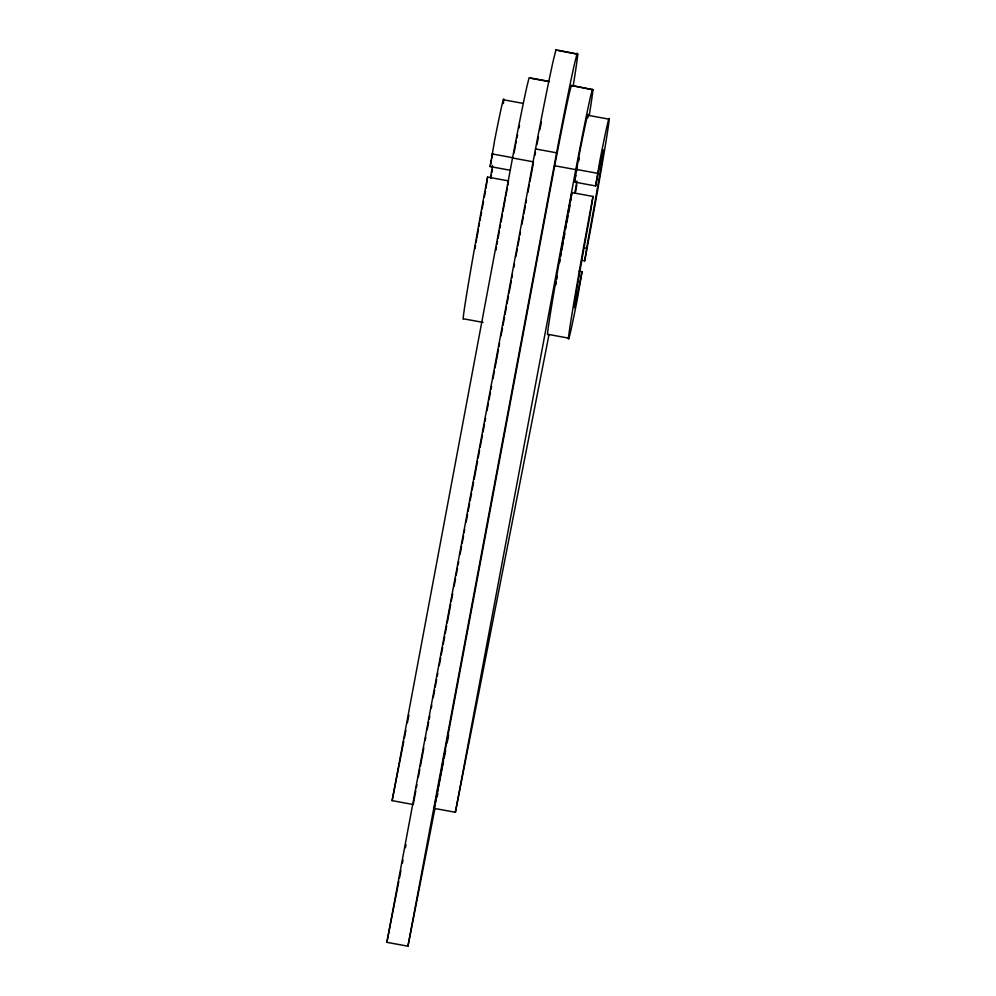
<?xml version="1.0" encoding="UTF-8"?>
<svg xmlns="http://www.w3.org/2000/svg" width="996" height="996" viewBox="0 0 996 996"><rect width="100%" height="100%" fill="white"/><g stroke="black" fill="none" stroke-linecap="round" stroke-linejoin="round"><path stroke-width="1.49" d="M485.936 188.319L487.579 177.064L508.657 180.936M509.74 170.167L490.157 166.569L494.651 140.237A112.025 1.83 -79.6 0 1 503.715 100.397M570.696 201.018L571.716 193.971M581.664 260.317L584.677 260.877L587.939 240.721A80.116 1.307 -79.6 0 0 602.63 156.571A80.116 1.307 -79.6 0 0 596.89 179.292L595.596 185.953L574.505 182.081L579 155.75A112.025 1.83 -79.6 0 1 587.877 117.789M568.915 338.192L547.825 334.307A112.025 1.83 -79.6 0 1 569.027 207.927L571.928 192.564L593.006 196.449L589.757 216.605A80.116 1.307 -79.6 0 0 575.053 300.755A80.116 1.307 -79.6 0 0 580.805 278.033L582.025 271.709L579.012 271.161M595.596 185.953L600.09 159.621A112.025 1.83 -79.6 0 1 608.12 127.862A112.025 1.83 -79.6 0 1 587.578 245.526L584.677 260.877M582.025 271.709L577.605 297.704A112.025 1.83 -79.6 0 1 569.563 329.464A112.025 1.83 -79.6 0 1 590.105 211.799L593.006 196.449M415.793 790.774L413.216 804.519L392.125 800.635L512.529 157.991A138.954 2.266 -79.6 0 1 527.096 85.731L529.125 77.7L548.709 81.299M434.841 808.964L407.937 946.2L386.859 942.328L535.499 148.939A171.549 2.801 -79.6 0 1 553.477 59.723L555.992 49.8L577.755 54.17A171.549 2.801 -79.6 0 1 573.21 85.843M416.365 787.724L416.926 784.674M418.357 777.042L419.789 769.41M420.362 766.36L423.798 748.033M425.23 740.402L425.802 737.351M427.222 729.719L428.654 722.088M429.226 719.037L429.799 715.987M431.231 708.355L431.803 705.293M433.235 697.661L434.667 690.029M435.24 686.979L436.659 679.347M437.232 676.296L437.804 673.246M439.236 665.602L440.668 657.97M441.24 654.92L442.672 647.288M443.245 644.238L444.677 636.606M445.249 633.556L446.681 625.924M447.241 622.861L450.678 604.547M451.25 601.497L452.682 593.865M454.114 586.233L455.546 578.601M456.118 575.551L457.538 567.919M458.11 564.856L458.683 561.806M460.115 554.174L461.546 546.543M462.119 543.492L463.551 535.86M464.124 532.81L464.696 529.748M466.128 522.116L467.547 514.484M468.12 511.434L469.552 503.802M470.124 500.751L471.556 493.12M472.129 490.069L473.561 482.438M474.133 479.375L477.557 461.061M478.13 458.011L479.562 450.379M480.134 447.329L482.425 435.115M482.998 432.065L484.43 424.421M485.002 421.37L485.575 418.32M487.007 410.688L488.426 403.056M488.999 400.006L490.43 392.374M491.003 389.312L491.576 386.261M493.008 378.629L494.439 370.998M495.012 367.947L498.436 349.633M499.008 346.571L499.581 343.52M501.013 335.889L502.445 328.257M503.017 325.206L504.449 317.575M505.022 314.524L506.454 306.893M507.026 303.83L508.446 296.198M509.018 293.148L511.309 280.934M511.882 277.884L512.454 274.834M513.886 267.202L514.459 264.152M515.891 256.52L517.322 248.888M517.883 245.825L519.314 238.193M519.887 235.143L520.46 232.093M521.892 224.461L523.323 216.829M523.896 213.779L525.328 206.147M525.9 203.084L526.473 200.034M527.892 192.402L529.324 184.77M529.897 181.72L533.333 163.406M407.937 946.2L556.59 152.811A171.549 2.801 -79.6 0 1 574.567 63.607L577.207 53.174L577.755 54.17L558.183 50.572M548.958 334.855L455.384 812.275L434.306 808.391L554.71 165.747A138.954 2.266 -79.6 0 1 569.264 93.487L571.293 85.457L592.944 89.727A138.954 2.266 -79.6 0 1 589.321 114.938M455.384 812.275L575.788 169.631A138.954 2.266 -79.6 0 1 590.354 97.371L592.383 89.329M487.579 177.064L484.679 192.415A112.025 1.83 -79.6 0 0 463.476 318.807L483.06 322.405M484.317 197.22L485.45 191.22M505.769 196.287L507.35 187.92M507.873 185.119L508.396 182.33M568.666 212.721L570.073 205.238M490.157 166.569L491.451 159.895M513.973 153.222L515.455 145.628M574.505 182.081L575.8 175.408M392.125 800.635L403.791 741.149M404.388 738.098L405.882 730.479M407.376 722.847L408.87 715.215M386.859 942.328L398.811 881.323M399.408 878.285L400.902 870.653M402.396 863.034L402.994 859.984M405.384 847.783L405.982 844.733M434.306 808.391L443.569 761.106M444.166 758.056L445.66 750.436M447.154 742.804L448.648 735.185M437.232 796.763L437.829 793.712M531.179 78.373L549.257 81.697M592.944 89.727L571.293 85.457M503.341 99.749L522.925 103.347M587.69 115.25L608.78 119.134M535.499 148.939L556.59 152.811M491.999 153.907L513.089 157.779M576.348 169.42L597.438 173.292M512.529 157.991L533.619 161.875M554.71 165.747L575.788 169.631M583.519 247.655L586.532 248.216M555.992 49.8L556.677 50.298M503.64 101.231A112.025 1.83 -79.6 0 1 503.378 103.534M492.46 169.432A112.025 1.83 -79.6 0 1 491.962 172.258M491.451 175.122A112.025 1.83 -79.6 0 1 490.941 178.035M492.559 165.535A80.116 1.307 -79.6 0 1 490.443 177.624M475.03 248.614A80.116 1.307 -79.6 0 1 475.553 245.576M476.1 242.489A80.116 1.307 -79.6 0 1 476.661 239.339M476.935 237.758A80.116 1.307 -79.6 0 1 478.429 229.366M478.952 226.49A80.116 1.307 -79.6 0 1 479.474 223.59M479.997 220.676A80.116 1.307 -79.6 0 1 480.533 217.775M480.794 216.331A80.116 1.307 -79.6 0 1 481.603 211.924M482.139 208.961A80.116 1.307 -79.6 0 1 483.508 201.578M491.763 158.327A80.116 1.307 -79.6 0 1 492.671 153.758M534.852 155.438A138.954 2.266 -79.6 0 1 535.462 152.264M536.969 144.495A138.954 2.266 -79.6 0 1 538.425 137.05M539.857 129.779A138.954 2.266 -79.6 0 1 541.413 121.948M495.946 250.17A112.025 1.83 -79.6 0 1 496.456 247.294M496.979 244.394A112.025 1.83 -79.6 0 1 497.502 241.455M498.037 238.492A112.025 1.83 -79.6 0 1 499.382 231.035M499.917 228.034A112.025 1.83 -79.6 0 1 500.465 225.046M501.013 222.046A112.025 1.83 -79.6 0 1 502.407 214.464M502.968 211.413A112.025 1.83 -79.6 0 1 505.482 197.781M515.741 144.109A112.025 1.83 -79.6 0 1 516.364 140.971M516.974 137.909A112.025 1.83 -79.6 0 1 517.571 134.946M518.978 128.011A112.025 1.83 -79.6 0 1 519.501 125.459M576.809 184.945A112.025 1.83 -79.6 0 1 575.539 192.079M576.908 181.048A80.116 1.307 -79.6 0 1 574.792 193.137M555.855 284.881A80.116 1.307 -79.6 0 1 556.303 282.142M556.789 279.216A80.116 1.307 -79.6 0 1 557.312 276.141M559.64 262.62A80.116 1.307 -79.6 0 1 560.175 259.558M560.723 256.433A80.116 1.307 -79.6 0 1 561.283 253.27M561.769 250.531A80.116 1.307 -79.6 0 1 563.3 242.003M563.823 239.102A80.116 1.307 -79.6 0 1 564.881 233.288M565.678 228.906A80.116 1.307 -79.6 0 1 566.214 225.955M566.761 222.992A80.116 1.307 -79.6 0 1 568.118 215.622M576.721 170.764A80.116 1.307 -79.6 0 1 577.319 167.814M578.664 161.203A80.116 1.307 -79.6 0 1 579.348 157.916"/></g></svg>
